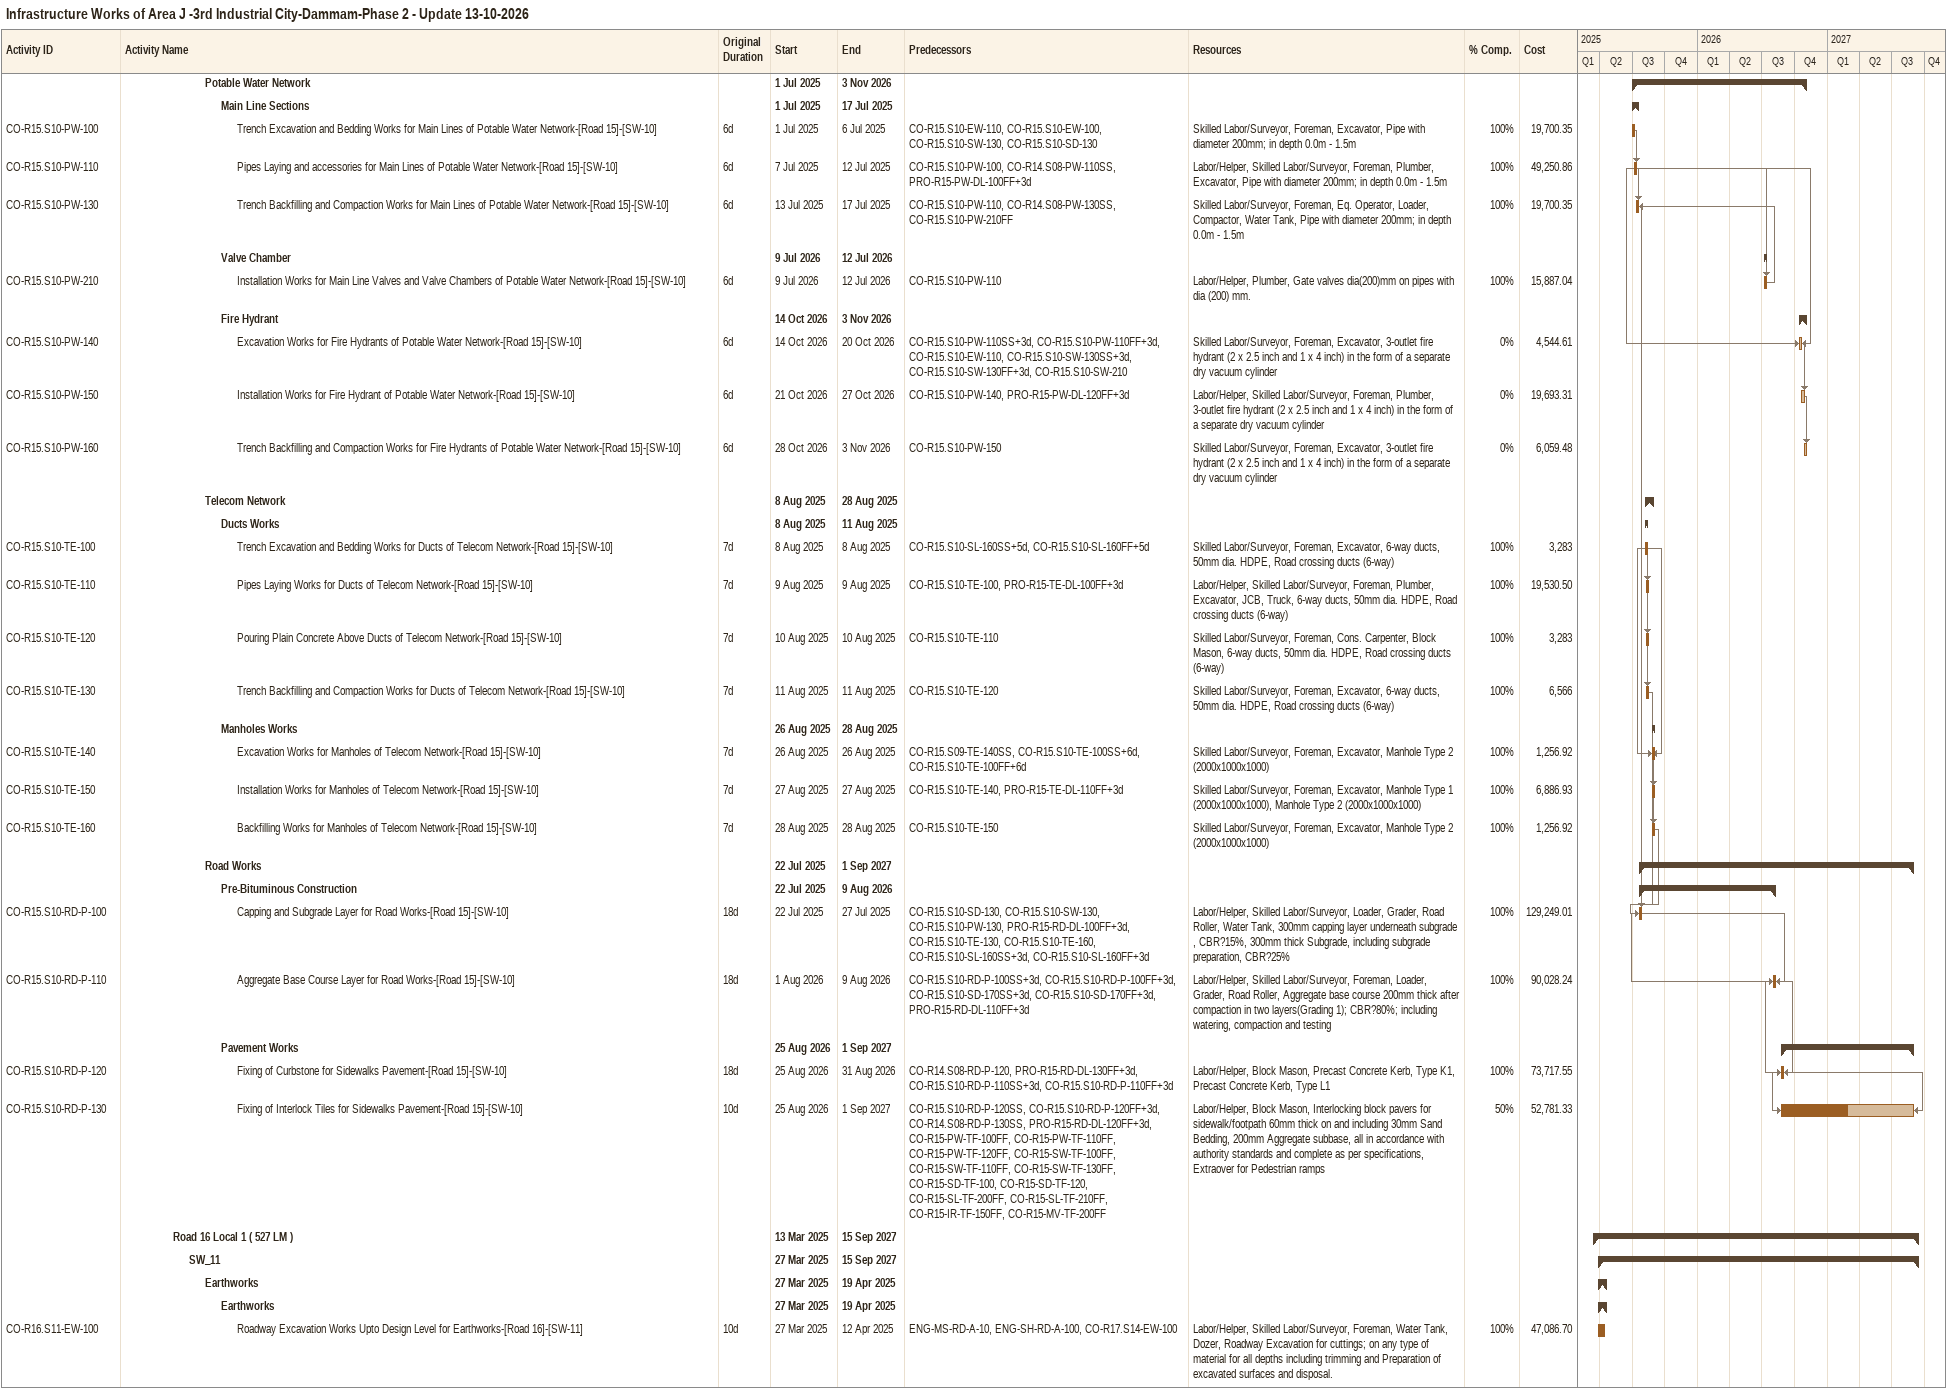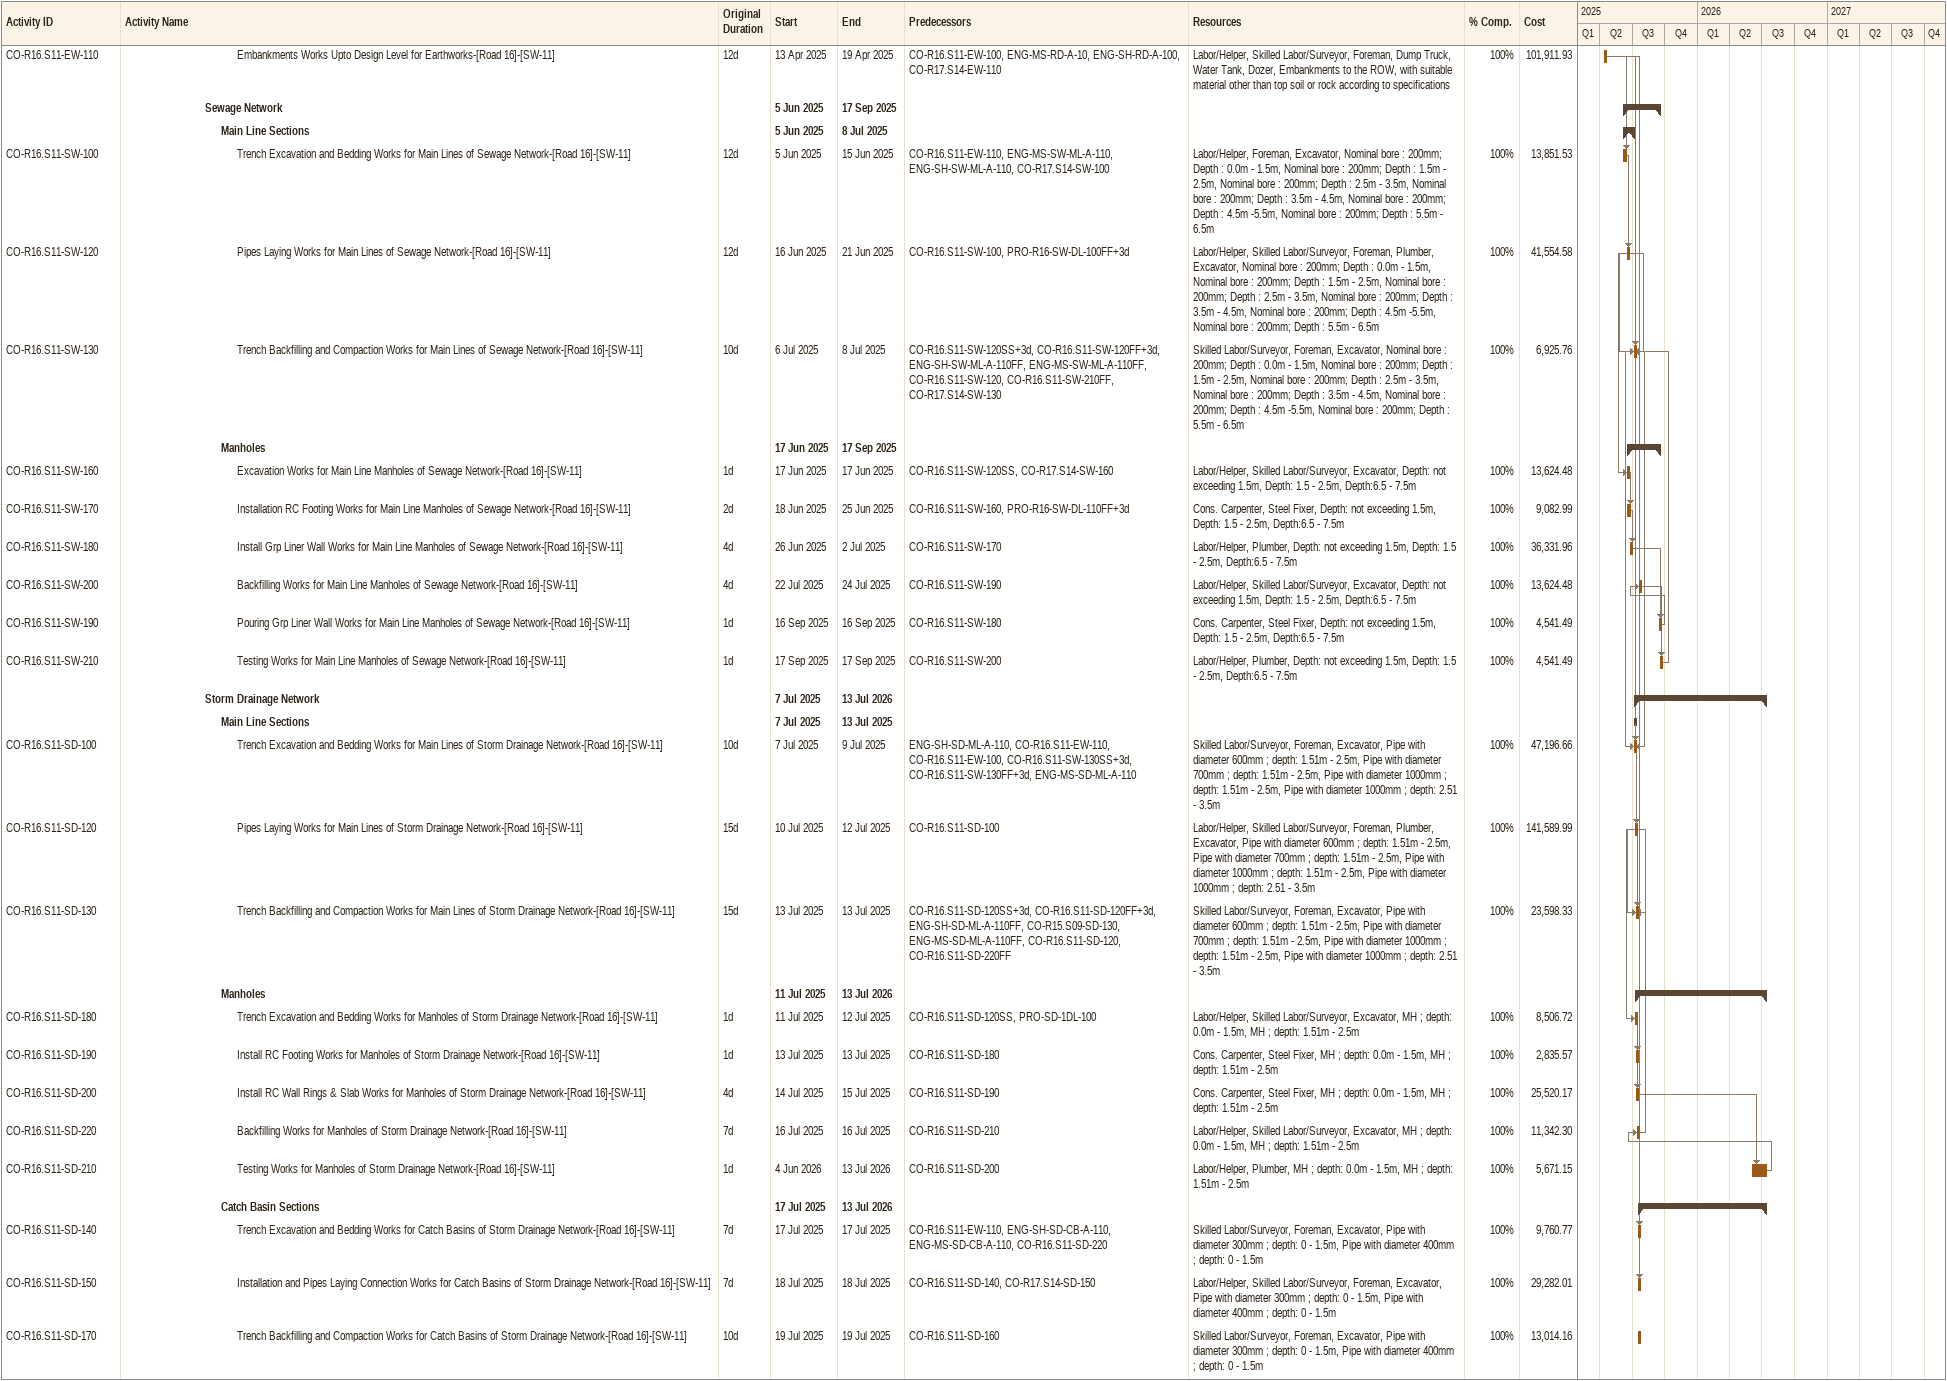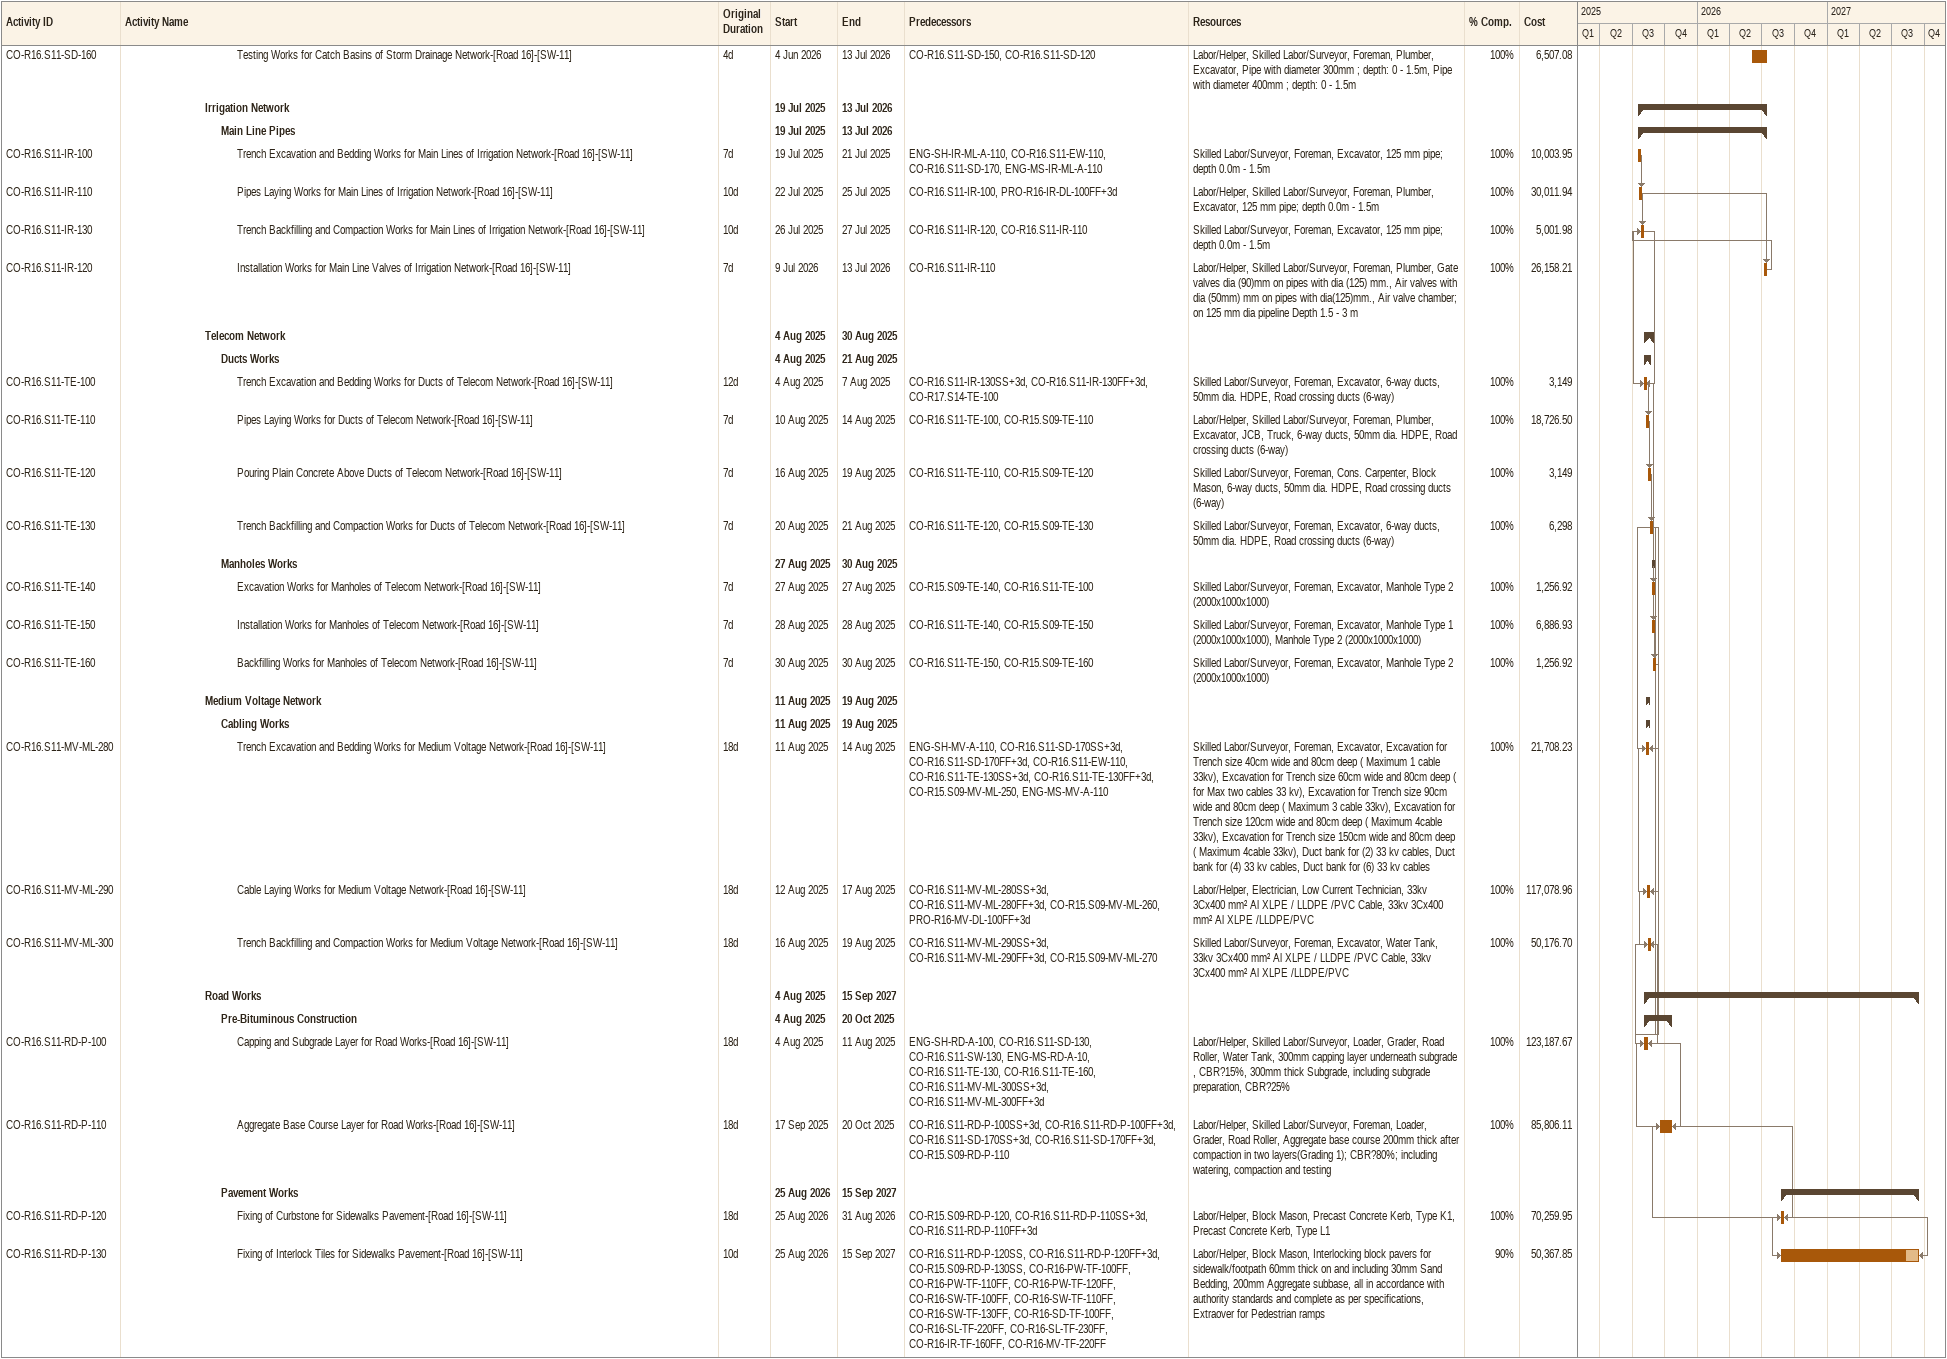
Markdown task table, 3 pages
Infrastructure Works of Area J -3rd Industrial City-Dammam-Phase 2 - Update 13-10-2026

| ID | Level | Task | Original duration | Start | Finish | Predecessors | Resources | % complete | Cost |
|---|---|---|---|---|---|---|---|---|---|
|  | 6 | **Potable Water Network** |  | 2025-07-01 | 2026-11-03 |  |  |  |  |
|  | 7 | **Main Line Sections** |  | 2025-07-01 | 2025-07-17 |  |  |  |  |
| CO-R15.S10-PW-100 | 8 | Trench Excavation and Bedding Works for Main Lines of Potable Water Network-[Road 15]-[SW-10] | 6d | 2025-07-01 | 2025-07-06 | CO-R15.S10-EW-110, CO-R15.S10-EW-100, CO-R15.S10-SW-130, CO-R15.S10-SD-130 | Skilled Labor/Surveyor, Foreman, Excavator, Pipe with diameter 200mm; in depth 0.0m - 1.5m | 100 | 19700.35 |
| CO-R15.S10-PW-110 | 8 | Pipes Laying and accessories for Main Lines of Potable Water Network-[Road 15]-[SW-10] | 6d | 2025-07-07 | 2025-07-12 | CO-R15.S10-PW-100, CO-R14.S08-PW-110SS, PRO-R15-PW-DL-100FF+3d | Labor/Helper, Skilled Labor/Surveyor, Foreman, Plumber, Excavator, Pipe with diameter 200mm; in depth 0.0m - 1.5m | 100 | 49250.86 |
| CO-R15.S10-PW-130 | 8 | Trench Backfilling and Compaction Works for Main Lines of Potable Water Network-[Road 15]-[SW-10] | 6d | 2025-07-13 | 2025-07-17 | CO-R15.S10-PW-110, CO-R14.S08-PW-130SS, CO-R15.S10-PW-210FF | Skilled Labor/Surveyor, Foreman, Eq. Operator, Loader, Compactor, Water Tank, Pipe with diameter 200mm; in depth 0.0m - 1.5m | 100 | 19700.35 |
|  | 7 | **Valve Chamber** |  | 2026-07-09 | 2026-07-12 |  |  |  |  |
| CO-R15.S10-PW-210 | 8 | Installation Works for Main Line Valves and Valve Chambers of Potable Water Network-[Road 15]-[SW-10] | 6d | 2026-07-09 | 2026-07-12 | CO-R15.S10-PW-110 | Labor/Helper, Plumber, Gate valves dia(200)mm on pipes with dia (200) mm. | 100 | 15887.04 |
|  | 7 | **Fire Hydrant** |  | 2026-10-14 | 2026-11-03 |  |  |  |  |
| CO-R15.S10-PW-140 | 8 | Excavation Works for Fire Hydrants of Potable Water Network-[Road 15]-[SW-10] | 6d | 2026-10-14 | 2026-10-20 | CO-R15.S10-PW-110SS+3d, CO-R15.S10-PW-110FF+3d, CO-R15.S10-EW-110, CO-R15.S10-SW-130SS+3d, CO-R15.S10-SW-130FF+3d, CO-R15.S10-SW-210 | Skilled Labor/Surveyor, Foreman, Excavator, 3-outlet fire hydrant (2 x 2.5 inch and 1 x 4 inch) in the form of a separate dry vacuum cylinder | 0 | 4544.61 |
| CO-R15.S10-PW-150 | 8 | Installation Works for Fire Hydrant of Potable Water Network-[Road 15]-[SW-10] | 6d | 2026-10-21 | 2026-10-27 | CO-R15.S10-PW-140, PRO-R15-PW-DL-120FF+3d | Labor/Helper, Skilled Labor/Surveyor, Foreman, Plumber, 3-outlet fire hydrant (2 x 2.5 inch and 1 x 4 inch) in the form of a separate dry vacuum cylinder | 0 | 19693.31 |
| CO-R15.S10-PW-160 | 8 | Trench Backfilling and Compaction Works for Fire Hydrants of Potable Water Network-[Road 15]-[SW-10] | 6d | 2026-10-28 | 2026-11-03 | CO-R15.S10-PW-150 | Skilled Labor/Surveyor, Foreman, Excavator, 3-outlet fire hydrant (2 x 2.5 inch and 1 x 4 inch) in the form of a separate dry vacuum cylinder | 0 | 6059.48 |
|  | 6 | **Telecom Network** |  | 2025-08-08 | 2025-08-28 |  |  |  |  |
|  | 7 | **Ducts Works** |  | 2025-08-08 | 2025-08-11 |  |  |  |  |
| CO-R15.S10-TE-100 | 8 | Trench Excavation and Bedding Works for Ducts of Telecom Network-[Road 15]-[SW-10] | 7d | 2025-08-08 | 2025-08-08 | CO-R15.S10-SL-160SS+5d, CO-R15.S10-SL-160FF+5d | Skilled Labor/Surveyor, Foreman, Excavator, 6-way ducts, 50mm dia. HDPE, Road crossing ducts (6-way) | 100 | 3283 |
| CO-R15.S10-TE-110 | 8 | Pipes Laying Works for Ducts of Telecom Network-[Road 15]-[SW-10] | 7d | 2025-08-09 | 2025-08-09 | CO-R15.S10-TE-100, PRO-R15-TE-DL-100FF+3d | Labor/Helper, Skilled Labor/Surveyor, Foreman, Plumber, Excavator, JCB, Truck, 6-way ducts, 50mm dia. HDPE, Road crossing ducts (6-way) | 100 | 19530.50 |
| CO-R15.S10-TE-120 | 8 | Pouring Plain Concrete Above Ducts of Telecom Network-[Road 15]-[SW-10] | 7d | 2025-08-10 | 2025-08-10 | CO-R15.S10-TE-110 | Skilled Labor/Surveyor, Foreman, Cons. Carpenter, Block Mason, 6-way ducts, 50mm dia. HDPE, Road crossing ducts (6-way) | 100 | 3283 |
| CO-R15.S10-TE-130 | 8 | Trench Backfilling and Compaction Works for Ducts of Telecom Network-[Road 15]-[SW-10] | 7d | 2025-08-11 | 2025-08-11 | CO-R15.S10-TE-120 | Skilled Labor/Surveyor, Foreman, Excavator, 6-way ducts, 50mm dia. HDPE, Road crossing ducts (6-way) | 100 | 6566 |
|  | 7 | **Manholes Works** |  | 2025-08-26 | 2025-08-28 |  |  |  |  |
| CO-R15.S10-TE-140 | 8 | Excavation Works for Manholes of Telecom Network-[Road 15]-[SW-10] | 7d | 2025-08-26 | 2025-08-26 | CO-R15.S09-TE-140SS, CO-R15.S10-TE-100SS+6d, CO-R15.S10-TE-100FF+6d | Skilled Labor/Surveyor, Foreman, Excavator, Manhole Type 2 (2000x1000x1000) | 100 | 1256.92 |
| CO-R15.S10-TE-150 | 8 | Installation Works for Manholes of Telecom Network-[Road 15]-[SW-10] | 7d | 2025-08-27 | 2025-08-27 | CO-R15.S10-TE-140, PRO-R15-TE-DL-110FF+3d | Skilled Labor/Surveyor, Foreman, Excavator, Manhole Type 1 (2000x1000x1000), Manhole Type 2 (2000x1000x1000) | 100 | 6886.93 |
| CO-R15.S10-TE-160 | 8 | Backfilling Works for Manholes of Telecom Network-[Road 15]-[SW-10] | 7d | 2025-08-28 | 2025-08-28 | CO-R15.S10-TE-150 | Skilled Labor/Surveyor, Foreman, Excavator, Manhole Type 2 (2000x1000x1000) | 100 | 1256.92 |
|  | 6 | **Road Works** |  | 2025-07-22 | 2027-09-01 |  |  |  |  |
|  | 7 | **Pre-Bituminous Construction** |  | 2025-07-22 | 2026-08-09 |  |  |  |  |
| CO-R15.S10-RD-P-100 | 8 | Capping and Subgrade Layer for Road Works-[Road 15]-[SW-10] | 18d | 2025-07-22 | 2025-07-27 | CO-R15.S10-SD-130, CO-R15.S10-SW-130, CO-R15.S10-PW-130, PRO-R15-RD-DL-100FF+3d, CO-R15.S10-TE-130, CO-R15.S10-TE-160, CO-R15.S10-SL-160SS+3d, CO-R15.S10-SL-160FF+3d | Labor/Helper, Skilled Labor/Surveyor, Loader, Grader, Road Roller, Water Tank, 300mm capping layer underneath subgrade , CBR?15%, 300mm thick Subgrade, including subgrade preparation, CBR?25% | 100 | 129249.01 |
| CO-R15.S10-RD-P-110 | 8 | Aggregate Base Course Layer for Road Works-[Road 15]-[SW-10] | 18d | 2026-08-01 | 2026-08-09 | CO-R15.S10-RD-P-100SS+3d, CO-R15.S10-RD-P-100FF+3d, CO-R15.S10-SD-170SS+3d, CO-R15.S10-SD-170FF+3d, PRO-R15-RD-DL-110FF+3d | Labor/Helper, Skilled Labor/Surveyor, Foreman, Loader, Grader, Road Roller, Aggregate base course 200mm thick after compaction in two layers(Grading 1); CBR?80%; including watering, compaction and testing | 100 | 90028.24 |
|  | 7 | **Pavement Works** |  | 2026-08-25 | 2027-09-01 |  |  |  |  |
| CO-R15.S10-RD-P-120 | 8 | Fixing of Curbstone for Sidewalks Pavement-[Road 15]-[SW-10] | 18d | 2026-08-25 | 2026-08-31 | CO-R14.S08-RD-P-120, PRO-R15-RD-DL-130FF+3d, CO-R15.S10-RD-P-110SS+3d, CO-R15.S10-RD-P-110FF+3d | Labor/Helper, Block Mason, Precast Concrete Kerb, Type K1, Precast Concrete Kerb, Type L1 | 100 | 73717.55 |
| CO-R15.S10-RD-P-130 | 8 | Fixing of Interlock Tiles for Sidewalks Pavement-[Road 15]-[SW-10] | 10d | 2026-08-25 | 2027-09-01 | CO-R15.S10-RD-P-120SS, CO-R15.S10-RD-P-120FF+3d, CO-R14.S08-RD-P-130SS, PRO-R15-RD-DL-120FF+3d, CO-R15-PW-TF-100FF, CO-R15-PW-TF-110FF, CO-R15-PW-TF-120FF, CO-R15-SW-TF-100FF, CO-R15-SW-TF-110FF, CO-R15-SW-TF-130FF, CO-R15-SD-TF-100, CO-R15-SD-TF-120, CO-R15-SL-TF-200FF, CO-R15-SL-TF-210FF, CO-R15-IR-TF-150FF, CO-R15-MV-TF-200FF | Labor/Helper, Block Mason, Interlocking block pavers for sidewalk/footpath 60mm thick on and including 30mm Sand Bedding, 200mm Aggregate subbase, all in accordance with authority standards and complete as per specifications, Extraover for Pedestrian ramps | 50 | 52781.33 |
|  | 4 | **Road 16 Local 1 ( 527 LM )** |  | 2025-03-13 | 2027-09-15 |  |  |  |  |
|  | 5 | **SW_11** |  | 2025-03-27 | 2027-09-15 |  |  |  |  |
|  | 6 | **Earthworks** |  | 2025-03-27 | 2025-04-19 |  |  |  |  |
|  | 7 | **Earthworks** |  | 2025-03-27 | 2025-04-19 |  |  |  |  |
| CO-R16.S11-EW-100 | 8 | Roadway Excavation Works Upto Design Level for Earthworks-[Road 16]-[SW-11] | 10d | 2025-03-27 | 2025-04-12 | ENG-MS-RD-A-10, ENG-SH-RD-A-100, CO-R17.S14-EW-100 | Labor/Helper, Skilled Labor/Surveyor, Foreman, Water Tank, Dozer, Roadway Excavation for cuttings; on any type of material for all depths including trimming and Preparation of excavated surfaces and disposal. | 100 | 47086.70 |
| CO-R16.S11-EW-110 | 8 | Embankments Works Upto Design Level for Earthworks-[Road 16]-[SW-11] | 12d | 2025-04-13 | 2025-04-19 | CO-R16.S11-EW-100, ENG-MS-RD-A-10, ENG-SH-RD-A-100, CO-R17.S14-EW-110 | Labor/Helper, Skilled Labor/Surveyor, Foreman, Dump Truck, Water Tank, Dozer, Embankments to the ROW, with suitable material other than top soil or rock according to specifications | 100 | 101911.93 |
|  | 6 | **Sewage Network** |  | 2025-06-05 | 2025-09-17 |  |  |  |  |
|  | 7 | **Main Line Sections** |  | 2025-06-05 | 2025-07-08 |  |  |  |  |
| CO-R16.S11-SW-100 | 8 | Trench Excavation and Bedding Works for Main Lines of Sewage Network-[Road 16]-[SW-11] | 12d | 2025-06-05 | 2025-06-15 | CO-R16.S11-EW-110, ENG-MS-SW-ML-A-110, ENG-SH-SW-ML-A-110, CO-R17.S14-SW-100 | Labor/Helper, Foreman, Excavator, Nominal bore : 200mm; Depth : 0.0m - 1.5m, Nominal bore : 200mm; Depth : 1.5m - 2.5m, Nominal bore : 200mm; Depth : 2.5m - 3.5m, Nominal bore : 200mm; Depth : 3.5m - 4.5m, Nominal bore : 200mm; Depth : 4.5m -5.5m, Nominal bore : 200mm; Depth : 5.5m - 6.5m | 100 | 13851.53 |
| CO-R16.S11-SW-120 | 8 | Pipes Laying Works for Main Lines of Sewage Network-[Road 16]-[SW-11] | 12d | 2025-06-16 | 2025-06-21 | CO-R16.S11-SW-100, PRO-R16-SW-DL-100FF+3d | Labor/Helper, Skilled Labor/Surveyor, Foreman, Plumber, Excavator, Nominal bore : 200mm; Depth : 0.0m - 1.5m, Nominal bore : 200mm; Depth : 1.5m - 2.5m, Nominal bore : 200mm; Depth : 2.5m - 3.5m, Nominal bore : 200mm; Depth : 3.5m - 4.5m, Nominal bore : 200mm; Depth : 4.5m -5.5m, Nominal bore : 200mm; Depth : 5.5m - 6.5m | 100 | 41554.58 |
| CO-R16.S11-SW-130 | 8 | Trench Backfilling and Compaction Works for Main Lines of Sewage Network-[Road 16]-[SW-11] | 10d | 2025-07-06 | 2025-07-08 | CO-R16.S11-SW-120SS+3d, CO-R16.S11-SW-120FF+3d, ENG-SH-SW-ML-A-110FF, ENG-MS-SW-ML-A-110FF, CO-R16.S11-SW-120, CO-R16.S11-SW-210FF, CO-R17.S14-SW-130 | Skilled Labor/Surveyor, Foreman, Excavator, Nominal bore : 200mm; Depth : 0.0m - 1.5m, Nominal bore : 200mm; Depth : 1.5m - 2.5m, Nominal bore : 200mm; Depth : 2.5m - 3.5m, Nominal bore : 200mm; Depth : 3.5m - 4.5m, Nominal bore : 200mm; Depth : 4.5m -5.5m, Nominal bore : 200mm; Depth : 5.5m - 6.5m | 100 | 6925.76 |
|  | 7 | **Manholes** |  | 2025-06-17 | 2025-09-17 |  |  |  |  |
| CO-R16.S11-SW-160 | 8 | Excavation Works for Main Line Manholes of Sewage Network-[Road 16]-[SW-11] | 1d | 2025-06-17 | 2025-06-17 | CO-R16.S11-SW-120SS, CO-R17.S14-SW-160 | Labor/Helper, Skilled Labor/Surveyor, Excavator, Depth: not exceeding 1.5m, Depth: 1.5 - 2.5m, Depth:6.5 - 7.5m | 100 | 13624.48 |
| CO-R16.S11-SW-170 | 8 | Installation RC Footing Works for Main Line Manholes of Sewage Network-[Road 16]-[SW-11] | 2d | 2025-06-18 | 2025-06-25 | CO-R16.S11-SW-160, PRO-R16-SW-DL-110FF+3d | Cons. Carpenter, Steel Fixer, Depth: not exceeding 1.5m, Depth: 1.5 - 2.5m, Depth:6.5 - 7.5m | 100 | 9082.99 |
| CO-R16.S11-SW-180 | 8 | Install Grp Liner Wall Works for Main Line Manholes of Sewage Network-[Road 16]-[SW-11] | 4d | 2025-06-26 | 2025-07-02 | CO-R16.S11-SW-170 | Labor/Helper, Plumber, Depth: not exceeding 1.5m, Depth: 1.5 - 2.5m, Depth:6.5 - 7.5m | 100 | 36331.96 |
| CO-R16.S11-SW-200 | 8 | Backfilling Works for Main Line Manholes of Sewage Network-[Road 16]-[SW-11] | 4d | 2025-07-22 | 2025-07-24 | CO-R16.S11-SW-190 | Labor/Helper, Skilled Labor/Surveyor, Excavator, Depth: not exceeding 1.5m, Depth: 1.5 - 2.5m, Depth:6.5 - 7.5m | 100 | 13624.48 |
| CO-R16.S11-SW-190 | 8 | Pouring Grp Liner Wall Works for Main Line Manholes of Sewage Network-[Road 16]-[SW-11] | 1d | 2025-09-16 | 2025-09-16 | CO-R16.S11-SW-180 | Cons. Carpenter, Steel Fixer, Depth: not exceeding 1.5m, Depth: 1.5 - 2.5m, Depth:6.5 - 7.5m | 100 | 4541.49 |
| CO-R16.S11-SW-210 | 8 | Testing Works for Main Line Manholes of Sewage Network-[Road 16]-[SW-11] | 1d | 2025-09-17 | 2025-09-17 | CO-R16.S11-SW-200 | Labor/Helper, Plumber, Depth: not exceeding 1.5m, Depth: 1.5 - 2.5m, Depth:6.5 - 7.5m | 100 | 4541.49 |
|  | 6 | **Storm Drainage Network** |  | 2025-07-07 | 2026-07-13 |  |  |  |  |
|  | 7 | **Main Line Sections** |  | 2025-07-07 | 2025-07-13 |  |  |  |  |
| CO-R16.S11-SD-100 | 8 | Trench Excavation and Bedding Works for Main Lines of Storm Drainage Network-[Road 16]-[SW-11] | 10d | 2025-07-07 | 2025-07-09 | ENG-SH-SD-ML-A-110, CO-R16.S11-EW-110, CO-R16.S11-EW-100, CO-R16.S11-SW-130SS+3d, CO-R16.S11-SW-130FF+3d, ENG-MS-SD-ML-A-110 | Skilled Labor/Surveyor, Foreman, Excavator, Pipe with diameter 600mm ; depth: 1.51m - 2.5m, Pipe with diameter 700mm ; depth: 1.51m - 2.5m, Pipe with diameter 1000mm ; depth: 1.51m - 2.5m, Pipe with diameter 1000mm ; depth: 2.51 - 3.5m | 100 | 47196.66 |
| CO-R16.S11-SD-120 | 8 | Pipes Laying Works for Main Lines of Storm Drainage Network-[Road 16]-[SW-11] | 15d | 2025-07-10 | 2025-07-12 | CO-R16.S11-SD-100 | Labor/Helper, Skilled Labor/Surveyor, Foreman, Plumber, Excavator, Pipe with diameter 600mm ; depth: 1.51m - 2.5m, Pipe with diameter 700mm ; depth: 1.51m - 2.5m, Pipe with diameter 1000mm ; depth: 1.51m - 2.5m, Pipe with diameter 1000mm ; depth: 2.51 - 3.5m | 100 | 141589.99 |
| CO-R16.S11-SD-130 | 8 | Trench Backfilling and Compaction Works for Main Lines of Storm Drainage Network-[Road 16]-[SW-11] | 15d | 2025-07-13 | 2025-07-13 | CO-R16.S11-SD-120SS+3d, CO-R16.S11-SD-120FF+3d, ENG-SH-SD-ML-A-110FF, CO-R15.S09-SD-130, ENG-MS-SD-ML-A-110FF, CO-R16.S11-SD-120, CO-R16.S11-SD-220FF | Skilled Labor/Surveyor, Foreman, Excavator, Pipe with diameter 600mm ; depth: 1.51m - 2.5m, Pipe with diameter 700mm ; depth: 1.51m - 2.5m, Pipe with diameter 1000mm ; depth: 1.51m - 2.5m, Pipe with diameter 1000mm ; depth: 2.51 - 3.5m | 100 | 23598.33 |
|  | 7 | **Manholes** |  | 2025-07-11 | 2026-07-13 |  |  |  |  |
| CO-R16.S11-SD-180 | 8 | Trench Excavation and Bedding Works for Manholes of Storm Drainage Network-[Road 16]-[SW-11] | 1d | 2025-07-11 | 2025-07-12 | CO-R16.S11-SD-120SS, PRO-SD-1DL-100 | Labor/Helper, Skilled Labor/Surveyor, Excavator, MH ; depth: 0.0m - 1.5m, MH ; depth: 1.51m - 2.5m | 100 | 8506.72 |
| CO-R16.S11-SD-190 | 8 | Install RC Footing Works for Manholes of Storm Drainage Network-[Road 16]-[SW-11] | 1d | 2025-07-13 | 2025-07-13 | CO-R16.S11-SD-180 | Cons. Carpenter, Steel Fixer, MH ; depth: 0.0m - 1.5m, MH ; depth: 1.51m - 2.5m | 100 | 2835.57 |
| CO-R16.S11-SD-200 | 8 | Install RC Wall Rings & Slab Works for Manholes of Storm Drainage Network-[Road 16]-[SW-11] | 4d | 2025-07-14 | 2025-07-15 | CO-R16.S11-SD-190 | Cons. Carpenter, Steel Fixer, MH ; depth: 0.0m - 1.5m, MH ; depth: 1.51m - 2.5m | 100 | 25520.17 |
| CO-R16.S11-SD-220 | 8 | Backfilling Works for Manholes of Storm Drainage Network-[Road 16]-[SW-11] | 7d | 2025-07-16 | 2025-07-16 | CO-R16.S11-SD-210 | Labor/Helper, Skilled Labor/Surveyor, Excavator, MH ; depth: 0.0m - 1.5m, MH ; depth: 1.51m - 2.5m | 100 | 11342.30 |
| CO-R16.S11-SD-210 | 8 | Testing Works for Manholes of Storm Drainage Network-[Road 16]-[SW-11] | 1d | 2026-06-04 | 2026-07-13 | CO-R16.S11-SD-200 | Labor/Helper, Plumber, MH ; depth: 0.0m - 1.5m, MH ; depth: 1.51m - 2.5m | 100 | 5671.15 |
|  | 7 | **Catch Basin Sections** |  | 2025-07-17 | 2026-07-13 |  |  |  |  |
| CO-R16.S11-SD-140 | 8 | Trench Excavation and Bedding Works for Catch Basins of Storm Drainage Network-[Road 16]-[SW-11] | 7d | 2025-07-17 | 2025-07-17 | CO-R16.S11-EW-110, ENG-SH-SD-CB-A-110, ENG-MS-SD-CB-A-110, CO-R16.S11-SD-220 | Skilled Labor/Surveyor, Foreman, Excavator, Pipe with diameter 300mm ; depth: 0 - 1.5m, Pipe with diameter 400mm ; depth: 0 - 1.5m | 100 | 9760.77 |
| CO-R16.S11-SD-150 | 8 | Installation and Pipes Laying Connection Works for Catch Basins of Storm Drainage Network-[Road 16]-[SW-11] | 7d | 2025-07-18 | 2025-07-18 | CO-R16.S11-SD-140, CO-R17.S14-SD-150 | Labor/Helper, Skilled Labor/Surveyor, Foreman, Excavator, Pipe with diameter 300mm ; depth: 0 - 1.5m, Pipe with diameter 400mm ; depth: 0 - 1.5m | 100 | 29282.01 |
| CO-R16.S11-SD-170 | 8 | Trench Backfilling and Compaction Works for Catch Basins of Storm Drainage Network-[Road 16]-[SW-11] | 10d | 2025-07-19 | 2025-07-19 | CO-R16.S11-SD-160 | Skilled Labor/Surveyor, Foreman, Excavator, Pipe with diameter 300mm ; depth: 0 - 1.5m, Pipe with diameter 400mm ; depth: 0 - 1.5m | 100 | 13014.16 |
| CO-R16.S11-SD-160 | 8 | Testing Works for Catch Basins of Storm Drainage Network-[Road 16]-[SW-11] | 4d | 2026-06-04 | 2026-07-13 | CO-R16.S11-SD-150, CO-R16.S11-SD-120 | Labor/Helper, Skilled Labor/Surveyor, Foreman, Plumber, Excavator, Pipe with diameter 300mm ; depth: 0 - 1.5m, Pipe with diameter 400mm ; depth: 0 - 1.5m | 100 | 6507.08 |
|  | 6 | **Irrigation Network** |  | 2025-07-19 | 2026-07-13 |  |  |  |  |
|  | 7 | **Main Line Pipes** |  | 2025-07-19 | 2026-07-13 |  |  |  |  |
| CO-R16.S11-IR-100 | 8 | Trench Excavation and Bedding Works for Main Lines of Irrigation Network-[Road 16]-[SW-11] | 7d | 2025-07-19 | 2025-07-21 | ENG-SH-IR-ML-A-110, CO-R16.S11-EW-110, CO-R16.S11-SD-170, ENG-MS-IR-ML-A-110 | Skilled Labor/Surveyor, Foreman, Excavator, 125 mm pipe; depth 0.0m - 1.5m | 100 | 10003.95 |
| CO-R16.S11-IR-110 | 8 | Pipes Laying Works for Main Lines of Irrigation Network-[Road 16]-[SW-11] | 10d | 2025-07-22 | 2025-07-25 | CO-R16.S11-IR-100, PRO-R16-IR-DL-100FF+3d | Labor/Helper, Skilled Labor/Surveyor, Foreman, Plumber, Excavator, 125 mm pipe; depth 0.0m - 1.5m | 100 | 30011.94 |
| CO-R16.S11-IR-130 | 8 | Trench Backfilling and Compaction Works for Main Lines of Irrigation Network-[Road 16]-[SW-11] | 10d | 2025-07-26 | 2025-07-27 | CO-R16.S11-IR-120, CO-R16.S11-IR-110 | Skilled Labor/Surveyor, Foreman, Excavator, 125 mm pipe; depth 0.0m - 1.5m | 100 | 5001.98 |
| CO-R16.S11-IR-120 | 8 | Installation Works for Main Line Valves of Irrigation Network-[Road 16]-[SW-11] | 7d | 2026-07-09 | 2026-07-13 | CO-R16.S11-IR-110 | Labor/Helper, Skilled Labor/Surveyor, Foreman, Plumber, Gate valves dia (90)mm on pipes with dia (125) mm., Air valves with dia (50mm) mm on pipes with dia(125)mm., Air valve chamber; on 125 mm dia pipeline Depth 1.5 - 3 m | 100 | 26158.21 |
|  | 6 | **Telecom Network** |  | 2025-08-04 | 2025-08-30 |  |  |  |  |
|  | 7 | **Ducts Works** |  | 2025-08-04 | 2025-08-21 |  |  |  |  |
| CO-R16.S11-TE-100 | 8 | Trench Excavation and Bedding Works for Ducts of Telecom Network-[Road 16]-[SW-11] | 12d | 2025-08-04 | 2025-08-07 | CO-R16.S11-IR-130SS+3d, CO-R16.S11-IR-130FF+3d, CO-R17.S14-TE-100 | Skilled Labor/Surveyor, Foreman, Excavator, 6-way ducts, 50mm dia. HDPE, Road crossing ducts (6-way) | 100 | 3149 |
| CO-R16.S11-TE-110 | 8 | Pipes Laying Works for Ducts of Telecom Network-[Road 16]-[SW-11] | 7d | 2025-08-10 | 2025-08-14 | CO-R16.S11-TE-100, CO-R15.S09-TE-110 | Labor/Helper, Skilled Labor/Surveyor, Foreman, Plumber, Excavator, JCB, Truck, 6-way ducts, 50mm dia. HDPE, Road crossing ducts (6-way) | 100 | 18726.50 |
| CO-R16.S11-TE-120 | 8 | Pouring Plain Concrete Above Ducts of Telecom Network-[Road 16]-[SW-11] | 7d | 2025-08-16 | 2025-08-19 | CO-R16.S11-TE-110, CO-R15.S09-TE-120 | Skilled Labor/Surveyor, Foreman, Cons. Carpenter, Block Mason, 6-way ducts, 50mm dia. HDPE, Road crossing ducts (6-way) | 100 | 3149 |
| CO-R16.S11-TE-130 | 8 | Trench Backfilling and Compaction Works for Ducts of Telecom Network-[Road 16]-[SW-11] | 7d | 2025-08-20 | 2025-08-21 | CO-R16.S11-TE-120, CO-R15.S09-TE-130 | Skilled Labor/Surveyor, Foreman, Excavator, 6-way ducts, 50mm dia. HDPE, Road crossing ducts (6-way) | 100 | 6298 |
|  | 7 | **Manholes Works** |  | 2025-08-27 | 2025-08-30 |  |  |  |  |
| CO-R16.S11-TE-140 | 8 | Excavation Works for Manholes of Telecom Network-[Road 16]-[SW-11] | 7d | 2025-08-27 | 2025-08-27 | CO-R15.S09-TE-140, CO-R16.S11-TE-100 | Skilled Labor/Surveyor, Foreman, Excavator, Manhole Type 2 (2000x1000x1000) | 100 | 1256.92 |
| CO-R16.S11-TE-150 | 8 | Installation Works for Manholes of Telecom Network-[Road 16]-[SW-11] | 7d | 2025-08-28 | 2025-08-28 | CO-R16.S11-TE-140, CO-R15.S09-TE-150 | Skilled Labor/Surveyor, Foreman, Excavator, Manhole Type 1 (2000x1000x1000), Manhole Type 2 (2000x1000x1000) | 100 | 6886.93 |
| CO-R16.S11-TE-160 | 8 | Backfilling Works for Manholes of Telecom Network-[Road 16]-[SW-11] | 7d | 2025-08-30 | 2025-08-30 | CO-R16.S11-TE-150, CO-R15.S09-TE-160 | Skilled Labor/Surveyor, Foreman, Excavator, Manhole Type 2 (2000x1000x1000) | 100 | 1256.92 |
|  | 6 | **Medium Voltage Network** |  | 2025-08-11 | 2025-08-19 |  |  |  |  |
|  | 7 | **Cabling Works** |  | 2025-08-11 | 2025-08-19 |  |  |  |  |
| CO-R16.S11-MV-ML-280 | 8 | Trench Excavation and Bedding Works for Medium Voltage Network-[Road 16]-[SW-11] | 18d | 2025-08-11 | 2025-08-14 | ENG-SH-MV-A-110, CO-R16.S11-SD-170SS+3d, CO-R16.S11-SD-170FF+3d, CO-R16.S11-EW-110, CO-R16.S11-TE-130SS+3d, CO-R16.S11-TE-130FF+3d, CO-R15.S09-MV-ML-250, ENG-MS-MV-A-110 | Skilled Labor/Surveyor, Foreman, Excavator, Excavation for Trench size 40cm wide and 80cm deep ( Maximum 1 cable 33kv), Excavation for Trench size 60cm wide and 80cm deep ( for Max two cables 33 kv), Excavation for Trench size 90cm wide and 80cm deep ( Maximum 3 cable 33kv), Excavation for Trench size 120cm wide and 80cm deep ( Maximum 4cable 33kv), Excavation for Trench size 150cm wide and 80cm deep ( Maximum 4cable 33kv), Duct bank for (2) 33 kv cables, Duct bank for (4) 33 kv cables, Duct bank for (6) 33 kv cables | 100 | 21708.23 |
| CO-R16.S11-MV-ML-290 | 8 | Cable Laying Works for Medium Voltage Network-[Road 16]-[SW-11] | 18d | 2025-08-12 | 2025-08-17 | CO-R16.S11-MV-ML-280SS+3d, CO-R16.S11-MV-ML-280FF+3d, CO-R15.S09-MV-ML-260, PRO-R16-MV-DL-100FF+3d | Labor/Helper, Electrician, Low Current Technician, 33kv 3Cx400 mm² Al XLPE / LLDPE /PVC Cable, 33kv 3Cx400 mm² Al XLPE /LLDPE/PVC | 100 | 117078.96 |
| CO-R16.S11-MV-ML-300 | 8 | Trench Backfilling and Compaction Works for Medium Voltage Network-[Road 16]-[SW-11] | 18d | 2025-08-16 | 2025-08-19 | CO-R16.S11-MV-ML-290SS+3d, CO-R16.S11-MV-ML-290FF+3d, CO-R15.S09-MV-ML-270 | Skilled Labor/Surveyor, Foreman, Excavator, Water Tank, 33kv 3Cx400 mm² Al XLPE / LLDPE /PVC Cable, 33kv 3Cx400 mm² Al XLPE /LLDPE/PVC | 100 | 50176.70 |
|  | 6 | **Road Works** |  | 2025-08-04 | 2027-09-15 |  |  |  |  |
|  | 7 | **Pre-Bituminous Construction** |  | 2025-08-04 | 2025-10-20 |  |  |  |  |
| CO-R16.S11-RD-P-100 | 8 | Capping and Subgrade Layer for Road Works-[Road 16]-[SW-11] | 18d | 2025-08-04 | 2025-08-11 | ENG-SH-RD-A-100, CO-R16.S11-SD-130, CO-R16.S11-SW-130, ENG-MS-RD-A-10, CO-R16.S11-TE-130, CO-R16.S11-TE-160, CO-R16.S11-MV-ML-300SS+3d, CO-R16.S11-MV-ML-300FF+3d | Labor/Helper, Skilled Labor/Surveyor, Loader, Grader, Road Roller, Water Tank, 300mm capping layer underneath subgrade , CBR?15%, 300mm thick Subgrade, including subgrade preparation, CBR?25% | 100 | 123187.67 |
| CO-R16.S11-RD-P-110 | 8 | Aggregate Base Course Layer for Road Works-[Road 16]-[SW-11] | 18d | 2025-09-17 | 2025-10-20 | CO-R16.S11-RD-P-100SS+3d, CO-R16.S11-RD-P-100FF+3d, CO-R16.S11-SD-170SS+3d, CO-R16.S11-SD-170FF+3d, CO-R15.S09-RD-P-110 | Labor/Helper, Skilled Labor/Surveyor, Foreman, Loader, Grader, Road Roller, Aggregate base course 200mm thick after compaction in two layers(Grading 1); CBR?80%; including watering, compaction and testing | 100 | 85806.11 |
|  | 7 | **Pavement Works** |  | 2026-08-25 | 2027-09-15 |  |  |  |  |
| CO-R16.S11-RD-P-120 | 8 | Fixing of Curbstone for Sidewalks Pavement-[Road 16]-[SW-11] | 18d | 2026-08-25 | 2026-08-31 | CO-R15.S09-RD-P-120, CO-R16.S11-RD-P-110SS+3d, CO-R16.S11-RD-P-110FF+3d | Labor/Helper, Block Mason, Precast Concrete Kerb, Type K1, Precast Concrete Kerb, Type L1 | 100 | 70259.95 |
| CO-R16.S11-RD-P-130 | 8 | Fixing of Interlock Tiles for Sidewalks Pavement-[Road 16]-[SW-11] | 10d | 2026-08-25 | 2027-09-15 | CO-R16.S11-RD-P-120SS, CO-R16.S11-RD-P-120FF+3d, CO-R15.S09-RD-P-130SS, CO-R16-PW-TF-100FF, CO-R16-PW-TF-110FF, CO-R16-PW-TF-120FF, CO-R16-SW-TF-100FF, CO-R16-SW-TF-110FF, CO-R16-SW-TF-130FF, CO-R16-SD-TF-100FF, CO-R16-SL-TF-220FF, CO-R16-SL-TF-230FF, CO-R16-IR-TF-160FF, CO-R16-MV-TF-220FF | Labor/Helper, Block Mason, Interlocking block pavers for sidewalk/footpath 60mm thick on and including 30mm Sand Bedding, 200mm Aggregate subbase, all in accordance with authority standards and complete as per specifications, Extraover for Pedestrian ramps | 90 | 50367.85 |
